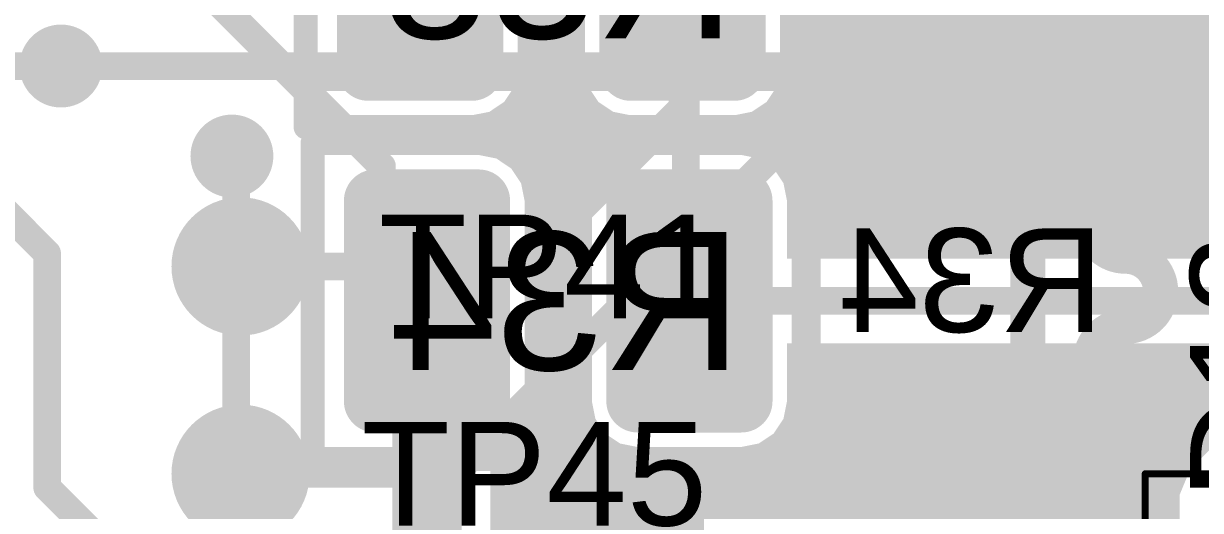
# Model space of a CAD drawing. Header units: inches. Extents: x -3 to 191, y -18 to 93.
# Drawn here: x 41.93 to 50.45, y 22.48 to 26.01 of the extents above; entities that cross this region are included whole.
import ezdxf

# ---------------------------------------------------------------- set-up
doc = ezdxf.new("R2010")
doc.units = ezdxf.units.IN
for name, color, linetype in [('Bottom Layer', 5, 'Continuous'), ('Bottom Overlay', 54, 'Continuous'), ('Bottom Paste', 16, 'Continuous'), ('Bottom Solder', 6, 'Continuous'), ('GND 1', 90, 'Continuous'), ('GND 2', 156, 'Continuous'), ('Mechanical 13', 56, 'Continuous'), ('Mechanical 20', 56, 'Continuous'), ('PWR', 16, 'Continuous'), ('Signal L4', 76, 'Continuous'), ('Top Layer', 1, 'Continuous'), ('Top Overlay', 2, 'Continuous'), ('Top Paste', 8, 'Continuous'), ('Top Solder', 216, 'Continuous'), ('Via Holes', 16, 'Continuous')]:
    doc.layers.add(name, color=color, linetype=linetype)
doc.styles.add('Arial', font='', dxfattribs={"height": 0.2})
doc.styles.get('Arial').set_extended_font_data('Arial')

# ---------------------------------------------------------------- blocks, each defined once
blk = doc.blocks.new('RES_0805_5')
at = {"layer": 'Top Layer'}
h = blk.add_hatch(color=1, dxfattribs=at)
edge = h.paths.add_edge_path()
edge.add_arc((-1.325, 0.725), 0.125, 90, 180)
edge.add_line((-1.45, 0.725), (-1.45, -0.725))
edge.add_arc((-1.325, -0.725), 0.125, 180, 270)
edge.add_line((-1.325, -0.85), (-0.575, -0.85))
edge.add_arc((-0.575, -0.725), 0.125, 270, 360)
edge.add_line((-0.45, -0.725), (-0.45, 0.725))
edge.add_arc((-0.575, 0.725), 0.125, 0, 90)
edge.add_line((-0.575, 0.85), (-1.325, 0.85))
h = blk.add_hatch(color=1, dxfattribs=at)
edge = h.paths.add_edge_path()
edge.add_arc((0.575, 0.725), 0.125, 90, 180)
edge.add_line((0.45, 0.725), (0.45, -0.725))
edge.add_arc((0.575, -0.725), 0.125, 180, 270)
edge.add_line((0.575, -0.85), (1.325, -0.85))
edge.add_arc((1.325, -0.725), 0.125, 270, 360)
edge.add_line((1.45, -0.725), (1.45, 0.725))
edge.add_arc((1.325, 0.725), 0.125, 0, 90)
edge.add_line((1.325, 0.85), (0.575, 0.85))
at = {"layer": 'Top Paste'}
h = blk.add_hatch(color=8, dxfattribs=at)
edge = h.paths.add_edge_path()
edge.add_arc((-1.325, 0.725), 0.125, 90, 180)
edge.add_line((-1.45, 0.725), (-1.45, -0.725))
edge.add_arc((-1.325, -0.725), 0.125, 180, 270)
edge.add_line((-1.325, -0.85), (-0.575, -0.85))
edge.add_arc((-0.575, -0.725), 0.125, 270, 360)
edge.add_line((-0.45, -0.725), (-0.45, 0.725))
edge.add_arc((-0.575, 0.725), 0.125, 0, 90)
edge.add_line((-0.575, 0.85), (-1.325, 0.85))
h = blk.add_hatch(color=8, dxfattribs=at)
edge = h.paths.add_edge_path()
edge.add_arc((0.575, 0.725), 0.125, 90, 180)
edge.add_line((0.45, 0.725), (0.45, -0.725))
edge.add_arc((0.575, -0.725), 0.125, 180, 270)
edge.add_line((0.575, -0.85), (1.325, -0.85))
edge.add_arc((1.325, -0.725), 0.125, 270, 360)
edge.add_line((1.45, -0.725), (1.45, 0.725))
edge.add_arc((1.325, 0.725), 0.125, 0, 90)
edge.add_line((1.325, 0.85), (0.575, 0.85))
at = {"layer": 'Top Solder'}
h = blk.add_hatch(color=216, dxfattribs=at)
edge = h.paths.add_edge_path()
edge.add_arc((-1.325, 0.725), 0.2266, 90, 180)
edge.add_line((-1.5516, 0.725), (-1.5516, -0.725))
edge.add_arc((-1.325, -0.725), 0.2266, 180, 270)
edge.add_line((-1.325, -0.9516), (-0.575, -0.9516))
edge.add_arc((-0.575, -0.725), 0.2266, 270, 360)
edge.add_line((-0.3484, -0.725), (-0.3484, 0.725))
edge.add_arc((-0.575, 0.725), 0.2266, 0, 90)
edge.add_line((-0.575, 0.9516), (-1.325, 0.9516))
h = blk.add_hatch(color=216, dxfattribs=at)
edge = h.paths.add_edge_path()
edge.add_arc((0.575, 0.725), 0.2266, 90, 180)
edge.add_line((0.3484, 0.725), (0.3484, -0.725))
edge.add_arc((0.575, -0.725), 0.2266, 180, 270)
edge.add_line((0.575, -0.9516), (1.325, -0.9516))
edge.add_arc((1.325, -0.725), 0.2266, 270, 360)
edge.add_line((1.5516, -0.725), (1.5516, 0.725))
edge.add_arc((1.325, 0.725), 0.2266, 0, 90)
edge.add_line((1.325, 0.9516), (0.575, 0.9516))
at = {"layer": 'Mechanical 13'}
for points in [[(-1.778, 1.143, 0.175, 0.175, 0), (-1.778, -1.143, 0.175, 0.175, 0)], [(1.778, 1.143, 0.175, 0.175, 0), (-1.778, 1.143, 0.175, 0.175, 0)], [(1.778, 1.143, 0.175, 0.175, 0), (1.778, -1.143, 0.175, 0.175, 0)], [(1.778, -1.143, 0.175, 0.175, 0), (-1.778, -1.143, 0.175, 0.175, 0)]]:
    blk.add_lwpolyline(points, format="xyseb", dxfattribs=at)
for points in [[(-1.8217, 1.143, 0.0875, 0.0875, 1), (-1.7343, 1.143, 0.0875, 0.0875, 1)], [(-1.8217, 1.143, 0.0875, 0.0875, 1), (-1.7343, 1.143, 0.0875, 0.0875, 1)], [(1.7343, 1.143, 0.0875, 0.0875, 1), (1.8217, 1.143, 0.0875, 0.0875, 1)], [(1.7343, 1.143, 0.0875, 0.0875, 1), (1.8217, 1.143, 0.0875, 0.0875, 1)], [(-1.8217, -1.143, 0.0875, 0.0875, 1), (-1.7343, -1.143, 0.0875, 0.0875, 1)], [(-1.8217, -1.143, 0.0875, 0.0875, 1), (-1.7343, -1.143, 0.0875, 0.0875, 1)], [(1.7343, -1.143, 0.0875, 0.0875, 1), (1.8217, -1.143, 0.0875, 0.0875, 1)], [(1.7343, -1.143, 0.0875, 0.0875, 1), (1.8217, -1.143, 0.0875, 0.0875, 1)]]:
    blk.add_lwpolyline(points, format="xyseb", close=True, dxfattribs=at)
at = {"layer": 'Mechanical 13', "style": 'Arial'}
blk.add_text('R175', height=1, dxfattribs=at).set_placement((-1.7494, -0.4998))
blk = doc.blocks.new('RES_0805_B_43')
at = {"layer": 'Bottom Layer'}
h = blk.add_hatch(color=5, dxfattribs=at)
edge = h.paths.add_edge_path()
edge.add_arc((-1.325, 0.725), 0.125, 90, 180)
edge.add_line((-1.45, 0.725), (-1.45, -0.725))
edge.add_arc((-1.325, -0.725), 0.125, 180, 270)
edge.add_line((-1.325, -0.85), (-0.575, -0.85))
edge.add_arc((-0.575, -0.725), 0.125, 270, 360)
edge.add_line((-0.45, -0.725), (-0.45, 0.725))
edge.add_arc((-0.575, 0.725), 0.125, 0, 90)
edge.add_line((-0.575, 0.85), (-1.325, 0.85))
h = blk.add_hatch(color=5, dxfattribs=at)
edge = h.paths.add_edge_path()
edge.add_arc((0.575, 0.725), 0.125, 90, 180)
edge.add_line((0.45, 0.725), (0.45, -0.725))
edge.add_arc((0.575, -0.725), 0.125, 180, 270)
edge.add_line((0.575, -0.85), (1.325, -0.85))
edge.add_arc((1.325, -0.725), 0.125, 270, 360)
edge.add_line((1.45, -0.725), (1.45, 0.725))
edge.add_arc((1.325, 0.725), 0.125, 0, 90)
edge.add_line((1.325, 0.85), (0.575, 0.85))
at = {"layer": 'Bottom Paste'}
h = blk.add_hatch(color=16, dxfattribs=at)
edge = h.paths.add_edge_path()
edge.add_arc((-1.325, 0.725), 0.125, 90, 180)
edge.add_line((-1.45, 0.725), (-1.45, -0.725))
edge.add_arc((-1.325, -0.725), 0.125, 180, 270)
edge.add_line((-1.325, -0.85), (-0.575, -0.85))
edge.add_arc((-0.575, -0.725), 0.125, 270, 360)
edge.add_line((-0.45, -0.725), (-0.45, 0.725))
edge.add_arc((-0.575, 0.725), 0.125, 0, 90)
edge.add_line((-0.575, 0.85), (-1.325, 0.85))
h = blk.add_hatch(color=16, dxfattribs=at)
edge = h.paths.add_edge_path()
edge.add_arc((0.575, 0.725), 0.125, 90, 180)
edge.add_line((0.45, 0.725), (0.45, -0.725))
edge.add_arc((0.575, -0.725), 0.125, 180, 270)
edge.add_line((0.575, -0.85), (1.325, -0.85))
edge.add_arc((1.325, -0.725), 0.125, 270, 360)
edge.add_line((1.45, -0.725), (1.45, 0.725))
edge.add_arc((1.325, 0.725), 0.125, 0, 90)
edge.add_line((1.325, 0.85), (0.575, 0.85))
at = {"layer": 'Bottom Solder'}
h = blk.add_hatch(color=6, dxfattribs=at)
edge = h.paths.add_edge_path()
edge.add_arc((-1.325, 0.725), 0.2266, 90, 180)
edge.add_line((-1.5516, 0.725), (-1.5516, -0.725))
edge.add_arc((-1.325, -0.725), 0.2266, 180, 270)
edge.add_line((-1.325, -0.9516), (-0.575, -0.9516))
edge.add_arc((-0.575, -0.725), 0.2266, 270, 360)
edge.add_line((-0.3484, -0.725), (-0.3484, 0.725))
edge.add_arc((-0.575, 0.725), 0.2266, 0, 90)
edge.add_line((-0.575, 0.9516), (-1.325, 0.9516))
h = blk.add_hatch(color=6, dxfattribs=at)
edge = h.paths.add_edge_path()
edge.add_arc((0.575, 0.725), 0.2266, 90, 180)
edge.add_line((0.3484, 0.725), (0.3484, -0.725))
edge.add_arc((0.575, -0.725), 0.2266, 180, 270)
edge.add_line((0.575, -0.9516), (1.325, -0.9516))
edge.add_arc((1.325, -0.725), 0.2266, 270, 360)
edge.add_line((1.5516, -0.725), (1.5516, 0.725))
edge.add_arc((1.325, 0.725), 0.2266, 0, 90)
edge.add_line((1.325, 0.9516), (0.575, 0.9516))
at = {"layer": 'Mechanical 13'}
for points in [[(-1.778, 1.143, 0.175, 0.175, 0), (-1.778, -1.143, 0.175, 0.175, 0)], [(1.778, 1.143, 0.175, 0.175, 0), (-1.778, 1.143, 0.175, 0.175, 0)], [(1.778, 1.143, 0.175, 0.175, 0), (1.778, -1.143, 0.175, 0.175, 0)], [(1.778, -1.143, 0.175, 0.175, 0), (-1.778, -1.143, 0.175, 0.175, 0)]]:
    blk.add_lwpolyline(points, format="xyseb", dxfattribs=at)
for points in [[(-1.8217, 1.143, 0.0875, 0.0875, 1), (-1.7343, 1.143, 0.0875, 0.0875, 1)], [(-1.8217, 1.143, 0.0875, 0.0875, 1), (-1.7343, 1.143, 0.0875, 0.0875, 1)], [(1.7343, 1.143, 0.0875, 0.0875, 1), (1.8217, 1.143, 0.0875, 0.0875, 1)], [(1.7343, 1.143, 0.0875, 0.0875, 1), (1.8217, 1.143, 0.0875, 0.0875, 1)], [(-1.8217, -1.143, 0.0875, 0.0875, 1), (-1.7343, -1.143, 0.0875, 0.0875, 1)], [(-1.8217, -1.143, 0.0875, 0.0875, 1), (-1.7343, -1.143, 0.0875, 0.0875, 1)], [(1.7343, -1.143, 0.0875, 0.0875, 1), (1.8217, -1.143, 0.0875, 0.0875, 1)], [(1.7343, -1.143, 0.0875, 0.0875, 1), (1.8217, -1.143, 0.0875, 0.0875, 1)]]:
    blk.add_lwpolyline(points, format="xyseb", close=True, dxfattribs=at)
at = {"layer": 'Mechanical 13', "style": 'Arial', "text_generation_flag": 2}
blk.add_text('R34', height=1, rotation=180, dxfattribs=at).set_placement((-1.3329, 0.4998))
blk = doc.blocks.new('PAD_RND_1MM_120')
at = {"layer": 'Top Layer'}
h = blk.add_hatch(color=1, dxfattribs=at)
edge = h.paths.add_edge_path()
edge.add_arc((0, 0), 0.5, 0, 360)
at = {"layer": 'Top Solder'}
h = blk.add_hatch(color=216, dxfattribs=at)
edge = h.paths.add_edge_path()
edge.add_arc((0, 0), 0.5, 0, 360)
blk = doc.blocks.new('PAD_RND_1MM_124')
at = {"layer": 'Top Layer'}
h = blk.add_hatch(color=1, dxfattribs=at)
edge = h.paths.add_edge_path()
edge.add_arc((0, 0), 0.5, 0, 360)
at = {"layer": 'Top Solder'}
h = blk.add_hatch(color=216, dxfattribs=at)
edge = h.paths.add_edge_path()
edge.add_arc((0, 0), 0.5, 0, 360)
blk = doc.blocks.new('RES_0805_B_278')
at = {"layer": 'Bottom Layer'}
h = blk.add_hatch(color=5, dxfattribs=at)
edge = h.paths.add_edge_path()
edge.add_arc((-1.325, 0.725), 0.125, 90, 180)
edge.add_line((-1.45, 0.725), (-1.45, -0.725))
edge.add_arc((-1.325, -0.725), 0.125, 180, 270)
edge.add_line((-1.325, -0.85), (-0.575, -0.85))
edge.add_arc((-0.575, -0.725), 0.125, 270, 360)
edge.add_line((-0.45, -0.725), (-0.45, 0.725))
edge.add_arc((-0.575, 0.725), 0.125, 0, 90)
edge.add_line((-0.575, 0.85), (-1.325, 0.85))
h = blk.add_hatch(color=5, dxfattribs=at)
edge = h.paths.add_edge_path()
edge.add_arc((0.575, 0.725), 0.125, 90, 180)
edge.add_line((0.45, 0.725), (0.45, -0.725))
edge.add_arc((0.575, -0.725), 0.125, 180, 270)
edge.add_line((0.575, -0.85), (1.325, -0.85))
edge.add_arc((1.325, -0.725), 0.125, 270, 360)
edge.add_line((1.45, -0.725), (1.45, 0.725))
edge.add_arc((1.325, 0.725), 0.125, 0, 90)
edge.add_line((1.325, 0.85), (0.575, 0.85))
at = {"layer": 'Bottom Paste'}
h = blk.add_hatch(color=16, dxfattribs=at)
edge = h.paths.add_edge_path()
edge.add_arc((-1.325, 0.725), 0.125, 90, 180)
edge.add_line((-1.45, 0.725), (-1.45, -0.725))
edge.add_arc((-1.325, -0.725), 0.125, 180, 270)
edge.add_line((-1.325, -0.85), (-0.575, -0.85))
edge.add_arc((-0.575, -0.725), 0.125, 270, 360)
edge.add_line((-0.45, -0.725), (-0.45, 0.725))
edge.add_arc((-0.575, 0.725), 0.125, 0, 90)
edge.add_line((-0.575, 0.85), (-1.325, 0.85))
h = blk.add_hatch(color=16, dxfattribs=at)
edge = h.paths.add_edge_path()
edge.add_arc((0.575, 0.725), 0.125, 90, 180)
edge.add_line((0.45, 0.725), (0.45, -0.725))
edge.add_arc((0.575, -0.725), 0.125, 180, 270)
edge.add_line((0.575, -0.85), (1.325, -0.85))
edge.add_arc((1.325, -0.725), 0.125, 270, 360)
edge.add_line((1.45, -0.725), (1.45, 0.725))
edge.add_arc((1.325, 0.725), 0.125, 0, 90)
edge.add_line((1.325, 0.85), (0.575, 0.85))
at = {"layer": 'Bottom Solder'}
h = blk.add_hatch(color=6, dxfattribs=at)
edge = h.paths.add_edge_path()
edge.add_arc((-1.325, 0.725), 0.2266, 90, 180)
edge.add_line((-1.5516, 0.725), (-1.5516, -0.725))
edge.add_arc((-1.325, -0.725), 0.2266, 180, 270)
edge.add_line((-1.325, -0.9516), (-0.575, -0.9516))
edge.add_arc((-0.575, -0.725), 0.2266, 270, 360)
edge.add_line((-0.3484, -0.725), (-0.3484, 0.725))
edge.add_arc((-0.575, 0.725), 0.2266, 0, 90)
edge.add_line((-0.575, 0.9516), (-1.325, 0.9516))
h = blk.add_hatch(color=6, dxfattribs=at)
edge = h.paths.add_edge_path()
edge.add_arc((0.575, 0.725), 0.2266, 90, 180)
edge.add_line((0.3484, 0.725), (0.3484, -0.725))
edge.add_arc((0.575, -0.725), 0.2266, 180, 270)
edge.add_line((0.575, -0.9516), (1.325, -0.9516))
edge.add_arc((1.325, -0.725), 0.2266, 270, 360)
edge.add_line((1.5516, -0.725), (1.5516, 0.725))
edge.add_arc((1.325, 0.725), 0.2266, 0, 90)
edge.add_line((1.325, 0.9516), (0.575, 0.9516))
at = {"layer": 'Mechanical 13'}
for points in [[(-1.778, 1.143, 0.175, 0.175, 0), (-1.778, -1.143, 0.175, 0.175, 0)], [(1.778, 1.143, 0.175, 0.175, 0), (-1.778, 1.143, 0.175, 0.175, 0)], [(1.778, 1.143, 0.175, 0.175, 0), (1.778, -1.143, 0.175, 0.175, 0)], [(1.778, -1.143, 0.175, 0.175, 0), (-1.778, -1.143, 0.175, 0.175, 0)]]:
    blk.add_lwpolyline(points, format="xyseb", dxfattribs=at)
for points in [[(-1.8217, 1.143, 0.0875, 0.0875, 1), (-1.7343, 1.143, 0.0875, 0.0875, 1)], [(-1.8217, 1.143, 0.0875, 0.0875, 1), (-1.7343, 1.143, 0.0875, 0.0875, 1)], [(1.7343, 1.143, 0.0875, 0.0875, 1), (1.8217, 1.143, 0.0875, 0.0875, 1)], [(1.7343, 1.143, 0.0875, 0.0875, 1), (1.8217, 1.143, 0.0875, 0.0875, 1)], [(-1.8217, -1.143, 0.0875, 0.0875, 1), (-1.7343, -1.143, 0.0875, 0.0875, 1)], [(-1.8217, -1.143, 0.0875, 0.0875, 1), (-1.7343, -1.143, 0.0875, 0.0875, 1)], [(1.7343, -1.143, 0.0875, 0.0875, 1), (1.8217, -1.143, 0.0875, 0.0875, 1)], [(1.7343, -1.143, 0.0875, 0.0875, 1), (1.8217, -1.143, 0.0875, 0.0875, 1)]]:
    blk.add_lwpolyline(points, format="xyseb", close=True, dxfattribs=at)
at = {"layer": 'Mechanical 13', "style": 'Arial', "text_generation_flag": 2}
blk.add_text('R38', height=1, rotation=180, dxfattribs=at).set_placement((-1.3329, 0.4998))
blk = doc.blocks.new('SOP65P780X200_28N_B_539')
at = {"layer": 'Mechanical 20'}
for points in [[(-4.7, 5.5, 0.05, 0.05, 0), (4.7, 5.5, 0.05, 0.05, 0)], [(-4.7, -5.5, 0.05, 0.05, 0), (-4.7, 5.5, 0.05, 0.05, 0)]]:
    blk.add_lwpolyline(points, format="xyseb", dxfattribs=at)
blk.add_lwpolyline([(-4.7125, 5.5, 0.025, 0.025, 1), (-4.6875, 5.5, 0.025, 0.025, 1)], format="xyseb", close=True, dxfattribs=at)
blk.add_lwpolyline([(-4.7125, 5.5, 0.025, 0.025, 1), (-4.6875, 5.5, 0.025, 0.025, 1)], format="xyseb", close=True, dxfattribs=at)

msp = doc.modelspace()

# ---------------------------------------------------------------- hatches: boundary and pattern name
at = {"layer": 'Bottom Layer'}
msp.add_hatch(color=5, dxfattribs=at).paths.add_polyline_path([(50.9337, 26.5337), (51.0329, 26.4674), (51.15, 26.4441), (51.15, 26.4441), (53.3436, 26.4441), (53.3436, 26.025), (53.3689, 25.8982), (53.4407, 25.7907), (53.5482, 25.7189), (53.675, 25.6936), (54.3238, 25.6936), (54.9337, 25.0837), (55.0329, 25.0174), (55.15, 24.9941), (55.15, 24.9941), (59.1, 24.9941), (59.1, 24.9941), (59.2171, 25.0174), (59.3163, 25.0837), (59.7326, 25.5), (59.8995, 25.5), (60.0832, 25.5761), (60.2239, 25.7168), (60.3, 25.9005), (60.3, 26.0995), (60.2239, 26.2832), (60.215, 26.2921), (60.2779, 26.4441), (62.9966, 26.4441), (63.0595, 26.2921), (62.5837, 25.8163), (62.5174, 25.7171), (62.4941, 25.6), (62.4941, 25.6), (62.4941, 24.4012), (62.3761, 24.2832), (62.3, 24.0995), (62.3, 23.9005), (62.3761, 23.7168), (62.5168, 23.5761), (62.7005, 23.5), (62.8995, 23.5), (63.0832, 23.5761), (63.1038, 23.5967), (63.2907, 23.5907), (63.3982, 23.5188), (63.525, 23.4936), (64.975, 23.4936), (65.1018, 23.5188), (65.2093, 23.5907), (65.2811, 23.6982), (65.2897, 23.7412), (65.8692, 23.7412), (65.8821, 23.5892), (65.8761, 23.5832), (65.8, 23.3994), (65.8, 23.2005), (65.8761, 23.0168), (65.9878, 22.905), (65.9189, 22.8018), (65.8936, 22.675), (65.8936, 21.925), (65.9189, 21.7982), (65.9907, 21.6907), (66.0982, 21.6188), (66.225, 21.5936), (66.6441, 21.5936), (66.6441, 21.1564), (66.225, 21.1564), (66.0982, 21.1311), (65.9907, 21.0593), (65.9189, 20.9518), (65.8936, 20.825), (65.8936, 20.1762), (65.4837, 19.7663), (65.4174, 19.667), (65.3941, 19.55), (65.3941, 19.55), (65.3941, 18.2267), (65.2233, 18.0559), (63.3767, 18.0559), (61.2846, 20.148), (61.3475, 20.3), (61.3995, 20.3), (61.5832, 20.3761), (61.7239, 20.5168), (61.7416, 20.5594), (61.9208, 20.5951), (62.2322, 20.2837), (62.2322, 20.2837), (62.3315, 20.2174), (62.4485, 20.1941), (62.4485, 20.1941), (63.1936, 20.1941), (63.1936, 20.075), (63.2189, 19.9482), (63.2907, 19.8407), (63.3982, 19.7688), (63.525, 19.7436), (64.975, 19.7436), (65.1018, 19.7688), (65.2093, 19.8407), (65.2811, 19.9482), (65.3064, 20.075), (65.3064, 20.825), (65.2811, 20.9518), (65.2093, 21.0593), (65.1018, 21.1311), (64.975, 21.1564), (64.5559, 21.1564), (64.5559, 21.5936), (64.975, 21.5936), (65.1018, 21.6188), (65.2093, 21.6907), (65.2811, 21.7982), (65.3064, 21.925), (65.3064, 22.675), (65.2811, 22.8018), (65.2093, 22.9093), (65.1018, 22.9811), (64.975, 23.0064), (63.525, 23.0064), (63.3982, 22.9811), (63.2907, 22.9093), (63.2189, 22.8018), (63.1936, 22.675), (63.1936, 22.4284), (63.0416, 22.3655), (62.9832, 22.4239), (62.7995, 22.5), (62.6005, 22.5), (62.4168, 22.4239), (62.2761, 22.2832), (62.2648, 22.2559), (58.9839, 22.2559), (58.8823, 22.4079), (58.9, 22.4505), (58.9, 22.6494), (58.8239, 22.8332), (58.6832, 22.9739), (58.4995, 23.05), (58.3005, 23.05), (58.1168, 22.9739), (57.9761, 22.8332), (57.9, 22.6494), (57.9, 22.4505), (57.9177, 22.4079), (57.8161, 22.2559), (55.95, 22.2559), (55.8329, 22.2326), (55.7337, 22.1663), (55.7337, 22.1663), (55.3483, 21.7809), (52.3, 21.7809), (52.3, 21.9), (51.0552, 21.9), (51.025, 22.052), (51.0832, 22.0761), (51.2239, 22.2168), (51.3, 22.4005), (51.3, 22.5995), (51.2239, 22.7832), (51.0832, 22.9239), (50.8995, 23), (50.7005, 23), (50.5168, 22.9239), (50.3761, 22.7832), (50.3, 22.5995), (50.3, 22.4005), (50.3761, 22.2168), (50.5168, 22.0761), (50.575, 22.052), (50.5448, 21.9), (50.1, 21.9), (50.1, 21.05), (50.1, 19.8309), (49.0017, 19.8309), (47.5, 21.3326), (47.5, 21.3995), (47.4239, 21.5832), (47.2832, 21.7239), (47.0995, 21.8), (46.9005, 21.8), (46.7168, 21.7239), (46.5761, 21.5832), (46.5, 21.3995), (46.5, 21.2005), (46.5761, 21.0168), (46.7168, 20.8761), (46.9005, 20.8), (47.0995, 20.8), (47.1475, 20.8199), (48.6587, 19.3087), (48.6587, 19.3087), (48.758, 19.2424), (48.875, 19.2191), (50.1, 19.2191), (50.1, 18.5818), (48.8073, 18.5818), (48.8073, 18.668), (48.7782, 18.8143), (48.6954, 18.9383), (48.5713, 19.0212), (48.425, 19.0503), (47.075, 19.0503), (46.9287, 19.0212), (46.8046, 18.9383), (46.7218, 18.8143), (46.7025, 18.7174), (46.5475, 18.7174), (46.5282, 18.8143), (46.4454, 18.9383), (46.3213, 19.0212), (46.175, 19.0503), (45.9588, 19.0503), (45.9588, 21.5), (45.9239, 21.6756), (45.8244, 21.8244), (45.3088, 22.34), (45.3088, 22.9603), (45.3518, 22.9688), (45.4593, 23.0407), (45.5311, 23.1482), (45.5564, 23.275), (45.5564, 24.725), (45.5311, 24.8518), (45.4593, 24.9593), (45.3518, 25.0311), (45.225, 25.0564), (44.8136, 25.0564), (44.8065, 25.092), (44.7402, 25.1913), (44.7283, 25.2032), (44.7865, 25.3436), (45.175, 25.3436), (45.3018, 25.3688), (45.4093, 25.4407), (45.4811, 25.5482), (45.5064, 25.675), (45.5064, 27.0102), (45.7628, 27.2667), (45.8936, 27.2577), (45.9936, 27.125), (45.9936, 25.675), (46.0189, 25.5482), (46.0907, 25.4407), (46.1982, 25.3688), (46.325, 25.3436), (46.4191, 25.3436), (46.4191, 25.0564), (46.375, 25.0564), (46.2482, 25.0311), (46.1407, 24.9593), (46.0689, 24.8518), (46.0436, 24.725), (46.0436, 23.275), (46.0689, 23.1482), (46.1407, 23.0407), (46.2482, 22.9688), (46.375, 22.9436), (47.125, 22.9436), (47.2518, 22.9688), (47.3593, 23.0407), (47.4311, 23.1482), (47.4564, 23.275), (47.4564, 23.6941), (54.9733, 23.6941), (55.1, 23.5674), (55.1, 23.4005), (55.1761, 23.2168), (55.2195, 23.1734), (55.1334, 23.0445), (54.9995, 23.1), (54.8005, 23.1), (54.6168, 23.0239), (54.4761, 22.8832), (54.4, 22.6995), (54.4, 22.5005), (54.4761, 22.3168), (54.6168, 22.1761), (54.8005, 22.1), (54.9995, 22.1), (55.1832, 22.1761), (55.3239, 22.3168), (55.4, 22.5005), (55.4, 22.6995), (55.3239, 22.8832), (55.2805, 22.9266), (55.3666, 23.0555), (55.5005, 23), (55.6995, 23), (55.8832, 23.0761), (56.0239, 23.2168), (56.1, 23.4005), (56.1, 23.5995), (56.0239, 23.7832), (55.8832, 23.9239), (55.6995, 24), (55.5326, 24), (55.3163, 24.2163), (55.2171, 24.2826), (55.1, 24.3059), (55.1, 24.3059), (47.4564, 24.3059), (47.4564, 24.725), (47.4311, 24.8518), (47.3593, 24.9593), (47.2518, 25.0311), (47.125, 25.0564), (47.0309, 25.0564), (47.0309, 25.3436), (47.075, 25.3436), (47.2018, 25.3688), (47.3093, 25.4407), (47.3811, 25.5482), (47.4064, 25.675), (47.4064, 27.125), (47.398, 27.1671), (47.5051, 27.3191), (47.8265, 27.3191), (47.928, 27.1671), (47.9, 27.0995), (47.9, 26.9005), (47.9761, 26.7168), (48.1168, 26.5761), (48.3005, 26.5), (48.4995, 26.5), (48.6832, 26.5761), (48.8239, 26.7168), (48.9, 26.9005), (48.9, 27.0995), (48.872, 27.1671), (48.9735, 27.3191), (50.1483, 27.3191)])
h = msp.add_hatch(color=5, dxfattribs=at)
edge = h.paths.add_edge_path()
edge.add_arc((42.2, 25.7), 0.3, 0, 360)
h = msp.add_hatch(color=5, dxfattribs=at)
edge = h.paths.add_edge_path()
edge.add_arc((43.4376, 25.0484), 0.3, 0, 360)
at = {"layer": 'GND 1'}
h = msp.add_hatch(color=90, dxfattribs=at)
edge = h.paths.add_edge_path()
edge.add_arc((42.2, 25.7), 0.3, 0, 360)
h = msp.add_hatch(color=90, dxfattribs=at)
edge = h.paths.add_edge_path()
edge.add_arc((43.4376, 25.0484), 0.3, 0, 360)
at = {"layer": 'GND 2'}
h = msp.add_hatch(color=156, dxfattribs=at)
edge = h.paths.add_edge_path()
edge.add_arc((42.2, 25.7), 0.3, 0, 360)
h = msp.add_hatch(color=156, dxfattribs=at)
edge = h.paths.add_edge_path()
edge.add_arc((43.4376, 25.0484), 0.3, 0, 360)
at = {"layer": 'PWR'}
h = msp.add_hatch(color=16, dxfattribs=at)
edge = h.paths.add_edge_path()
edge.add_arc((42.2, 25.7), 0.3, 0, 360)
h = msp.add_hatch(color=16, dxfattribs=at)
edge = h.paths.add_edge_path()
edge.add_arc((43.4376, 25.0484), 0.3, 0, 360)
at = {"layer": 'Signal L4'}
h = msp.add_hatch(color=76, dxfattribs=at)
edge = h.paths.add_edge_path()
edge.add_arc((42.2, 25.7), 0.3, 0, 360)
h = msp.add_hatch(color=76, dxfattribs=at)
edge = h.paths.add_edge_path()
edge.add_arc((43.4376, 25.0484), 0.3, 0, 360)
at = {"layer": 'Top Layer'}
h = msp.add_hatch(color=1, dxfattribs=at)
edge = h.paths.add_edge_path()
edge.add_arc((42.2, 25.7), 0.3, 0, 360)
h = msp.add_hatch(color=1, dxfattribs=at)
edge = h.paths.add_edge_path()
edge.add_arc((43.4376, 25.0484), 0.3, 0, 360)
at = {"layer": 'Via Holes'}
h = msp.add_hatch(color=7, dxfattribs=at)
edge = h.paths.add_edge_path()
edge.add_arc((42.2, 25.7), 0.15, 0, 360)
h = msp.add_hatch(color=7, dxfattribs=at)
edge = h.paths.add_edge_path()
edge.add_arc((43.4376, 25.0484), 0.15, 0, 360)

# ---------------------------------------------------------------- linework, layer by layer
at = {"layer": 'Bottom Layer'}
for points in [[(43, 26.4989, 0.2, 0.2, 0), (44.524, 24.975, 0.2, 0.2, 0)], [(46.725, 24.025, 0.2, 0.2, 0), (46.725, 26.375, 0.2, 0.2, 0)], [(44.524, 24.326, 0.2, 0.2, 0), (44.524, 24.975, 0.2, 0.2, 0)], [(44.524, 24.326, 0.2, 0.2, 0), (44.85, 24, 0.2, 0.2, 0)], [(44.85, 22.15, 0.5, 0.5, 0), (44.85, 24, 0.5, 0.5, 0)], [(46.725, 24.025, 0.2, 0.2, 0), (46.75, 24, 0.2, 0.2, 0)], [(46.75, 24, 0.2, 0.2, 0), (55.1, 24, 0.2, 0.2, 0)]]:
    msp.add_lwpolyline(points, format="xyseb", dxfattribs=at)
for points in [[(44.474, 24.975, 0.1, 0.1, 1), (44.574, 24.975, 0.1, 0.1, 1)], [(44.474, 24.975, 0.1, 0.1, 1), (44.574, 24.975, 0.1, 0.1, 1)], [(44.474, 24.326, 0.1, 0.1, 1), (44.574, 24.326, 0.1, 0.1, 1)], [(44.474, 24.326, 0.1, 0.1, 1), (44.574, 24.326, 0.1, 0.1, 1)], [(44.725, 24, 0.25, 0.25, 1), (44.975, 24, 0.25, 0.25, 1)], [(46.675, 24.025, 0.1, 0.1, 1), (46.775, 24.025, 0.1, 0.1, 1)], [(46.675, 24.025, 0.1, 0.1, 1), (46.775, 24.025, 0.1, 0.1, 1)], [(44.8, 24, 0.1, 0.1, 1), (44.9, 24, 0.1, 0.1, 1)], [(46.7, 24, 0.1, 0.1, 1), (46.8, 24, 0.1, 0.1, 1)], [(46.7, 24, 0.1, 0.1, 1), (46.8, 24, 0.1, 0.1, 1)]]:
    msp.add_lwpolyline(points, format="xyseb", close=True, dxfattribs=at)
at = {"layer": 'Signal L4'}
for points in [[(42.2, 25.7, 0.2, 0.2, 0), (51.7, 25.7, 0.2, 0.2, 0)], [(43.4376, 25.0484, 0.2, 0.2, 0), (43.4688, 25.0172, 0.2, 0.2, 0)], [(43.4688, 18.6312, 0.2, 0.2, 0), (43.4688, 25.0172, 0.2, 0.2, 0)]]:
    msp.add_lwpolyline(points, format="xyseb", dxfattribs=at)
for points in [[(42.15, 25.7, 0.1, 0.1, 1), (42.25, 25.7, 0.1, 0.1, 1)], [(43.3876, 25.0484, 0.1, 0.1, 1), (43.4876, 25.0484, 0.1, 0.1, 1)], [(43.4188, 25.0172, 0.1, 0.1, 1), (43.5188, 25.0172, 0.1, 0.1, 1)], [(43.4188, 25.0172, 0.1, 0.1, 1), (43.5188, 25.0172, 0.1, 0.1, 1)]]:
    msp.add_lwpolyline(points, format="xyseb", close=True, dxfattribs=at)
at = {"layer": 'Top Layer'}
for points in [[(38.1624, 28.282, 0.2, 0.2, 0), (42.1, 24.3444, 0.2, 0.2, 0)], [(49.2, 20.4067, 0.254, 0.254, 0), (49.2, 27.9828, 0.254, 0.254, 0)], [(47.6, 25.3, 0.2, 0.2, 0), (47.6, 27.75, 0.2, 0.2, 0)], [(49.654, 24.578, 0.254, 0.254, 0), (49.654, 27.212, 0.254, 0.254, 0)], [(46.7, 25.4, 0.2, 0.2, 0), (46.7, 26.75, 0.2, 0.2, 0)], [(41.3101, 25.7, 0.2, 0.2, 0), (42.2, 25.7, 0.2, 0.2, 0)], [(45.55, 24.25, 0.2, 0.2, 0), (46.7, 25.4, 0.2, 0.2, 0)], [(45.05, 22.75, 0.2, 0.2, 0), (47.6, 25.3, 0.2, 0.2, 0)], [(47.6, 17.4001, 0.2, 0.2, 0), (47.6, 25.3, 0.2, 0.2, 0)], [(43.4376, 25.0484, 0.2, 0.2, 0), (43.4688, 25.0172, 0.2, 0.2, 0)], [(43.4688, 24.2812, 0.2, 0.2, 0), (43.4688, 25.0172, 0.2, 0.2, 0)], [(49.908, 24.324, 0.254, 0.254, -0.414214), (49.654, 24.578, 0.254, 0.254, 0)], [(42.1, 22.65, 0.2, 0.2, 0), (42.1, 24.3444, 0.2, 0.2, 0)], [(43.4688, 24.2812, 0.2, 0.2, 0), (43.5, 24.25, 0.2, 0.2, 0)], [(49.908, 24.324, 0.254, 0.254, 0), (49.908, 24.324, 0.254, 0.254, 0)], [(49.908, 24.324, 0.254, 0.254, -1), (49.908, 23.816, 0.254, 0.254, 0)], [(43.5, 24.25, 0.2, 0.2, 0), (45.55, 24.25, 0.2, 0.2, 0)], [(49.908, 23.308, 0.254, 0.254, -1), (49.908, 23.816, 0.254, 0.254, 0)], [(49.908, 23.816, 0.254, 0.254, 0), (49.908, 23.816, 0.254, 0.254, 0)], [(49.908, 23.308, 0.254, 0.254, 0), (49.9315, 23.308, 0.254, 0.254, 0)], [(49.9315, 23.308, 0.254, 0.254, -1), (49.9315, 22.8, 0.254, 0.254, 0)], [(49.908, 22.292, 0.254, 0.254, -1), (49.908, 22.8, 0.254, 0.254, 0)], [(49.908, 22.8, 0.254, 0.254, 0), (49.9315, 22.8, 0.254, 0.254, 0)], [(43.5, 22.75, 0.2, 0.2, 0), (45.05, 22.75, 0.2, 0.2, 0)], [(42.1, 22.65, 0.2, 0.2, 0), (43.5, 21.25, 0.2, 0.2, 0)]]:
    msp.add_lwpolyline(points, format="xyseb", dxfattribs=at)
for points in [[(42.15, 25.7, 0.1, 0.1, 1), (42.25, 25.7, 0.1, 0.1, 1)], [(46.65, 25.4, 0.1, 0.1, 1), (46.75, 25.4, 0.1, 0.1, 1)], [(46.65, 25.4, 0.1, 0.1, 1), (46.75, 25.4, 0.1, 0.1, 1)], [(47.55, 25.3, 0.1, 0.1, 1), (47.65, 25.3, 0.1, 0.1, 1)], [(47.55, 25.3, 0.1, 0.1, 1), (47.65, 25.3, 0.1, 0.1, 1)], [(47.55, 25.3, 0.1, 0.1, 1), (47.65, 25.3, 0.1, 0.1, 1)], [(43.3876, 25.0484, 0.1, 0.1, 1), (43.4876, 25.0484, 0.1, 0.1, 1)], [(43.4188, 25.0172, 0.1, 0.1, 1), (43.5188, 25.0172, 0.1, 0.1, 1)], [(43.4188, 25.0172, 0.1, 0.1, 1), (43.5188, 25.0172, 0.1, 0.1, 1)], [(49.5905, 24.578, 0.127, 0.127, 1), (49.7175, 24.578, 0.127, 0.127, 1)], [(49.5905, 24.578, 0.127, 0.127, 1), (49.7175, 24.578, 0.127, 0.127, 1)], [(42.05, 24.3444, 0.1, 0.1, 1), (42.15, 24.3444, 0.1, 0.1, 1)], [(42.05, 24.3444, 0.1, 0.1, 1), (42.15, 24.3444, 0.1, 0.1, 1)], [(43.4188, 24.2812, 0.1, 0.1, 1), (43.5188, 24.2812, 0.1, 0.1, 1)], [(43.4188, 24.2812, 0.1, 0.1, 1), (43.5188, 24.2812, 0.1, 0.1, 1)], [(49.8445, 24.324, 0.127, 0.127, 1), (49.9715, 24.324, 0.127, 0.127, 1)], [(49.8445, 24.324, 0.127, 0.127, 1), (49.9715, 24.324, 0.127, 0.127, 1)], [(49.8445, 24.324, 0.127, 0.127, 1), (49.9715, 24.324, 0.127, 0.127, 1)], [(49.8445, 24.324, 0.127, 0.127, 1), (49.9715, 24.324, 0.127, 0.127, 1)], [(43.45, 24.25, 0.1, 0.1, 1), (43.55, 24.25, 0.1, 0.1, 1)], [(43.45, 24.25, 0.1, 0.1, 1), (43.55, 24.25, 0.1, 0.1, 1)], [(45.5, 24.25, 0.1, 0.1, 1), (45.6, 24.25, 0.1, 0.1, 1)], [(45.5, 24.25, 0.1, 0.1, 1), (45.6, 24.25, 0.1, 0.1, 1)], [(49.8445, 23.816, 0.127, 0.127, 1), (49.9715, 23.816, 0.127, 0.127, 1)], [(49.8445, 23.816, 0.127, 0.127, 1), (49.9715, 23.816, 0.127, 0.127, 1)], [(49.8445, 23.816, 0.127, 0.127, 1), (49.9715, 23.816, 0.127, 0.127, 1)], [(49.8445, 23.816, 0.127, 0.127, 1), (49.9715, 23.816, 0.127, 0.127, 1)], [(49.8445, 23.308, 0.127, 0.127, 1), (49.9715, 23.308, 0.127, 0.127, 1)], [(49.8445, 23.308, 0.127, 0.127, 1), (49.9715, 23.308, 0.127, 0.127, 1)], [(49.868, 23.308, 0.127, 0.127, 1), (49.995, 23.308, 0.127, 0.127, 1)], [(49.868, 23.308, 0.127, 0.127, 1), (49.995, 23.308, 0.127, 0.127, 1)], [(49.8445, 22.8, 0.127, 0.127, 1), (49.9715, 22.8, 0.127, 0.127, 1)], [(49.8445, 22.8, 0.127, 0.127, 1), (49.9715, 22.8, 0.127, 0.127, 1)], [(49.868, 22.8, 0.127, 0.127, 1), (49.995, 22.8, 0.127, 0.127, 1)], [(49.868, 22.8, 0.127, 0.127, 1), (49.995, 22.8, 0.127, 0.127, 1)], [(43.45, 22.75, 0.1, 0.1, 1), (43.55, 22.75, 0.1, 0.1, 1)], [(45, 22.75, 0.1, 0.1, 1), (45.1, 22.75, 0.1, 0.1, 1)], [(45, 22.75, 0.1, 0.1, 1), (45.1, 22.75, 0.1, 0.1, 1)], [(42.05, 22.65, 0.1, 0.1, 1), (42.15, 22.65, 0.1, 0.1, 1)], [(42.05, 22.65, 0.1, 0.1, 1), (42.15, 22.65, 0.1, 0.1, 1)]]:
    msp.add_lwpolyline(points, format="xyseb", close=True, dxfattribs=at)

# ---------------------------------------------------------------- block references
for name, p, rotation in [('RES_0805_5', (45.75, 26.75), 180), ('RES_0805_B_278', (45.75, 26.4), 180), ('RES_0805_B_43', (45.8, 24), 180), ('PAD_RND_1MM_124', (43.5, 24.25), 90), ('PAD_RND_1MM_120', (43.5, 22.75), 90)]:
    msp.add_blockref(name, p, dxfattribs=dict(rotation=rotation))
msp.add_blockref('SOP65P780X200_28N_B_539', (54.75, 17.25))

# ---------------------------------------------------------------- texts
at = {"layer": 'Bottom Overlay', "style": 'Arial', "text_generation_flag": 2}
msp.add_text('R34', height=0.75, dxfattribs=at).set_placement((49.7497, 23.7751))
at = {"layer": 'Top Overlay', "style": 'Arial'}
for s, p in [('TP41', (44.5004, 23.8751)), ('TP45', (44.3754, 22.3751))]:
    msp.add_text(s, height=0.75, dxfattribs=at).set_placement(p)
msp.add_text('D13', height=0.75, rotation=90, dxfattribs=at).set_placement((51.1249, 22.5628))

doc.saveas('drawing.dxf')
